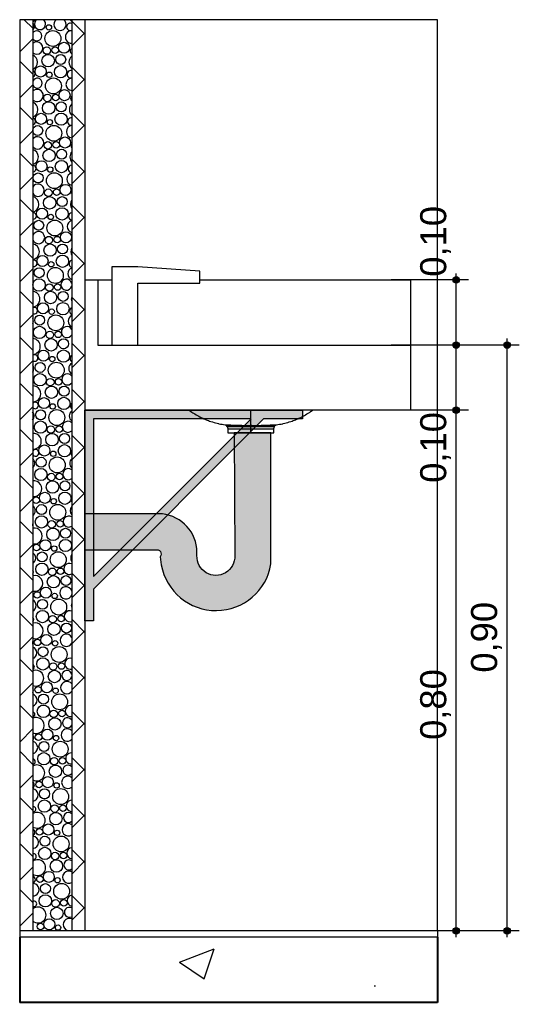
# Model space of a CAD drawing. Header units: metres. Extents: x -1.1 to 45.1, y -1 to 1.8.
# Drawn here: x 36.612 to 37.379, y -0.992 to 0.518 of the extents above; entities that cross this region are included whole.
import ezdxf

# ---------------------------------------------------------------- set-up
doc = ezdxf.new("R2010")
doc.units = ezdxf.units.M
doc.header["$MEASUREMENT"] = 0
for name, color, linetype, lineweight, true_color in [('01_BPC.180d Vista Bancada_21_COTAS EXECUTIVO.EXEC_Caneta_No__25', 7, 'Continuous', 13, 0x982312), ('01_BPC.180d Vista Bancada_21_LAJES.EST_Caneta_No__254', 7, 'Continuous', 0, 0xd1c9ad), ('01_BPC.180d Vista Bancada_21_LAJES.EST_Caneta_No__97', 7, 'Continuous', 13, 0x6b6b6b), ('01_BPC.180d Vista Bancada_21_LOUCAS-METAIS.ARQ_Caneta_No__13', 7, 'Continuous', 0, 0xaaaaaa), ('01_BPC.180d Vista Bancada_21_LOUCAS-METAIS.ARQ_Caneta_No__95', 7, 'Continuous', 0, 0xaeaeae), ('01_BPC.180d Vista Bancada_21_LOUCAS-METAIS.ARQ_Caneta_No__96', 7, 'Continuous', 0, 0xb6b6b6), ('01_BPC.180d Vista Bancada_21_PAREDE CONSTRUIR_Caneta_No__19', 7, 'Continuous', 0, 0xe9e9e9), ('01_BPC.180d Vista Bancada_21_PAREDE CONSTRUIR_Caneta_No__95', 7, 'Continuous', 0, 0xaeaeae), ('01_BPC.180d Vista Bancada_21_PAREDE CONSTRUIR_Caneta_No__96', 7, 'Continuous', 0, 0xb6b6b6)]:
    doc.layers.add(name, color=color, linetype=linetype, lineweight=lineweight, true_color=true_color)
for name, color, linetype, lineweight in [('01_BPC.180d Vista Bancada_21_LAJES.EST_Caneta_No__4', 7, 'Continuous', 25), ('01_BPC.180d Vista Bancada_21_LAJES.EST_Caneta_No__7', 7, 'Continuous', 13), ('01_BPC.180d Vista Bancada_21_PAREDE CONSTRUIR_Caneta_No__241', 7, 'Continuous', 13), ('01_BPC.180d Vista Bancada_21_PAREDE CONSTRUIR_Caneta_No__5', 7, 'Continuous', 20), ('01_BPC.180d Vista Bancada_21_PAREDE CONSTRUIR_Caneta_No__83', 84, 'Continuous', 0)]:
    doc.layers.add(name, color=color, linetype=linetype, lineweight=lineweight)
doc.layers.add('01_BPC.180d Vista Bancada_21_PAREDE CONSTRUIR', color=7, linetype='Continuous')
doc.styles.add('GENERATED_STYLE_1', font='arial.ttf')
pattern_1 = [(45, (-26.751964, -0.881777), (-0.03535534, 0.03535534), []), (135, (-26.751964, -0.881777), (0.03535534, 0.03535534), [])]
pattern_2 = [(45, (-26.75196, -0.38178), (-0.159099, 0.159099), [0, -0.15, 0, -0.225]), (110, (-26.25196, -0.38178), (0.2114308, 0.0769545), [0, -0.11, 0, -0.19])]
pattern_3 = [(50, (-26.75196, -0.88178), (-0.546554, 0.0478173), [0.05715, -0.62865]), (355, (-26.75196, -0.8818), (-0.1057303, 0.5731705), [0.04572, -0.5029218]), (100.4514, (-26.7064, -0.88576), (0.4408237, 0.5253533), [0.04857, -0.5342707]), (46.1842, (-26.75196, -0.7294), (-0.813237, 0.126127), [0.085725, -0.942975]), (96.6356, (-26.6842, -0.7399), (0.712212, 0.742278), [0.072855, -0.801407]), (351.1842, (-26.752, -0.7294), (0.712212, 0.742278), [0.06858, -0.754379]), (21, (-26.67576, -0.76748), (-0.4548432, 0.3067956), [0.05715, -0.62865]), (326, (-26.67576, -0.7675), (0.185406, 0.552564), [0.04572, -0.50292]), (71.4514, (-26.63786, -0.79304), (0.6402493, 0.2457683), [0.04857, -0.53427]), (37.5, (-26.75196, -0.88178), (0.0092658, 0.2536651), [0, -0.496824, 0, -0.51054, 0, -0.504825]), (7.5, (-26.75196, -0.88178), (0.200459, 0.3005417), [0, -0.291084, 0, -0.485394, 0, -0.192405]), (327.5, (-26.9219, -0.88178), (-0.4067718, 0.0171862), [0, -0.1905, 0, -0.59436, 0, -0.78867]), (317.5, (-26.9981, -0.88178), (0.4443875, 0.0762795), [0, -0.24765, 0, -0.394716, 0, -0.56007])]

# ---------------------------------------------------------------- blocks, each defined once
blk = doc.blocks.new('*X181', base_point=(29.6515, -15.2096))
at = {"layer": '01_BPC.180d Vista Bancada_21_PAREDE CONSTRUIR_Caneta_No__96', "color": 253, "linetype": 'Continuous', "lineweight": 0, "ltscale": 1000, "true_color": 0xb6b6b6}
for centre, radius in [((36.663, 0.4892), 0.0122), ((36.6568, 0.5063), 0.00414), ((36.6801, 0.475), 0.00851), ((36.6538, 0.4707), 0.00572), ((36.6666, 0.4714), 0.00501), ((36.6558, 0.4552), 0.00954), ((36.675, 0.457), 0.00767), ((36.6441, 0.4386), 0.00851), ((36.6748, 0.4381), 0.00946), ((36.6638, 0.4164), 0.0122), ((36.6575, 0.4335), 0.00414), ((36.6808, 0.4022), 0.00851), ((36.6546, 0.3979), 0.00572), ((36.6673, 0.3986), 0.00501), ((36.6565, 0.3824), 0.00954), ((36.6757, 0.3842), 0.00767), ((36.6448, 0.3658), 0.00851), ((36.6583, 0.3607), 0.00414), ((36.6755, 0.3653), 0.00946), ((36.6397, 0.3478), 0.00767), ((36.6645, 0.3436), 0.0122), ((36.6815, 0.3294), 0.00851), ((36.6572, 0.3096), 0.00954), ((36.6553, 0.3251), 0.00572), ((36.6681, 0.3258), 0.00501), ((36.6764, 0.3114), 0.00767), ((36.6762, 0.2925), 0.00946), ((36.6455, 0.293), 0.00851), ((36.659, 0.2879), 0.00414), ((36.6404, 0.275), 0.00767), ((36.6653, 0.2708), 0.0122), ((36.656, 0.2523), 0.00572), ((36.6688, 0.253), 0.00501), ((36.6823, 0.2566), 0.00851), ((36.658, 0.2368), 0.00954), ((36.6772, 0.2386), 0.00767), ((36.6463, 0.2202), 0.00851), ((36.677, 0.2197), 0.00946), ((36.6598, 0.2151), 0.00414), ((36.6412, 0.2022), 0.00767), ((36.666, 0.198), 0.0122), ((36.6568, 0.1795), 0.00572), ((36.6696, 0.1802), 0.00501), ((36.683, 0.1838), 0.00851), ((36.6587, 0.1641), 0.00954), ((36.6779, 0.1658), 0.00767), ((36.647, 0.1474), 0.00851), ((36.6777, 0.1469), 0.00946), ((36.6419, 0.1294), 0.00767), ((36.6668, 0.1252), 0.0122), ((36.6605, 0.1423), 0.00414), ((36.6417, 0.1105), 0.00946), ((36.6575, 0.1067), 0.00572), ((36.6703, 0.1074), 0.00501), ((36.6595, 0.0913), 0.00954), ((36.6787, 0.093), 0.00767), ((36.6478, 0.0746), 0.00851), ((36.6785, 0.0741), 0.00946), ((36.6427, 0.0566), 0.00767), ((36.6675, 0.0524), 0.0122), ((36.6612, 0.0695), 0.00414), ((36.6425, 0.0377), 0.00946), ((36.6583, 0.0339), 0.00572), ((36.671, 0.0346), 0.00501), ((36.6602, 0.0185), 0.00954), ((36.6794, 0.0202), 0.00767), ((36.6485, 0.0018), 0.00851), ((36.662, -0.0033), 0.00414), ((36.6792, 0.0013), 0.00946), ((36.6434, -0.0162), 0.00767), ((36.6682, -0.0204), 0.0122), ((36.6432, -0.0351), 0.00946), ((36.6609, -0.0543), 0.00954), ((36.659, -0.0389), 0.00572), ((36.6718, -0.0382), 0.00501), ((36.6802, -0.0526), 0.00767), ((36.6493, -0.071), 0.00851), ((36.6627, -0.0761), 0.00414), ((36.6799, -0.0715), 0.00946), ((36.6442, -0.089), 0.00767), ((36.669, -0.0932), 0.0122), ((36.6439, -0.1079), 0.00946), ((36.6617, -0.1271), 0.00954), ((36.6598, -0.1117), 0.00572), ((36.6725, -0.111), 0.00501), ((36.6809, -0.1254), 0.00767), ((36.65, -0.1438), 0.00851), ((36.6807, -0.1443), 0.00946), ((36.6635, -0.1489), 0.00414), ((36.6449, -0.1618), 0.00767), ((36.6697, -0.166), 0.0122), ((36.6447, -0.1807), 0.00946), ((36.6605, -0.1845), 0.00572), ((36.6733, -0.1838), 0.00501), ((36.6624, -0.1999), 0.00954), ((36.6816, -0.1982), 0.00767), ((36.6507, -0.2166), 0.00851), ((36.6814, -0.2171), 0.00946), ((36.6373, -0.2202), 0.00501), ((36.6642, -0.2217), 0.00414), ((36.6456, -0.2346), 0.00767), ((36.6705, -0.2388), 0.0122), ((36.6454, -0.2535), 0.00946), ((36.6612, -0.2573), 0.00572), ((36.674, -0.2566), 0.00501), ((36.6632, -0.2727), 0.00954), ((36.6824, -0.271), 0.00767), ((36.6515, -0.2894), 0.00851), ((36.6822, -0.2898), 0.00946), ((36.638, -0.293), 0.00501), ((36.6464, -0.3074), 0.00767), ((36.6712, -0.3116), 0.0122), ((36.665, -0.2945), 0.00414), ((36.6462, -0.3262), 0.00946), ((36.662, -0.3301), 0.00572), ((36.6747, -0.3294), 0.00501), ((36.6639, -0.3455), 0.00954), ((36.6831, -0.3438), 0.00767), ((36.6387, -0.3658), 0.00501), ((36.6522, -0.3622), 0.00851), ((36.6471, -0.3802), 0.00767), ((36.6719, -0.3844), 0.0122), ((36.6657, -0.3673), 0.00414), ((36.6469, -0.399), 0.00946), ((36.6627, -0.4029), 0.00572), ((36.6755, -0.4022), 0.00501), ((36.6647, -0.4183), 0.00954), ((36.6839, -0.4166), 0.00767), ((36.6395, -0.4386), 0.00501), ((36.653, -0.435), 0.00851), ((36.6664, -0.4401), 0.00414), ((36.6479, -0.453), 0.00767), ((36.6727, -0.4572), 0.0122), ((36.6477, -0.4718), 0.00946), ((36.6654, -0.4911), 0.00954), ((36.6635, -0.4757), 0.00572), ((36.6762, -0.475), 0.00501), ((36.6402, -0.5114), 0.00501), ((36.6537, -0.5078), 0.00851), ((36.6672, -0.5129), 0.00414), ((36.6486, -0.5258), 0.00767), ((36.6734, -0.53), 0.0122), ((36.6484, -0.5446), 0.00946), ((36.6642, -0.5485), 0.00572), ((36.677, -0.5478), 0.00501), ((36.6661, -0.5639), 0.00954), ((36.6544, -0.5806), 0.00851), ((36.641, -0.5842), 0.00501), ((36.6679, -0.5857), 0.00414), ((36.6493, -0.5986), 0.00767), ((36.6742, -0.6028), 0.0122), ((36.6491, -0.6174), 0.00946), ((36.6649, -0.6213), 0.00572), ((36.6777, -0.6206), 0.00501), ((36.6669, -0.6367), 0.00954), ((36.6552, -0.6534), 0.00851), ((36.6417, -0.657), 0.00501), ((36.6501, -0.6714), 0.00767), ((36.6749, -0.6756), 0.0122), ((36.6687, -0.6585), 0.00414), ((36.6499, -0.6902), 0.00946), ((36.6657, -0.6941), 0.00572), ((36.6785, -0.6934), 0.00501), ((36.6676, -0.7095), 0.00954), ((36.6425, -0.7298), 0.00501), ((36.6559, -0.7262), 0.00851), ((36.6508, -0.7442), 0.00767), ((36.6756, -0.7484), 0.0122), ((36.6694, -0.7313), 0.00414), ((36.6506, -0.763), 0.00946), ((36.6664, -0.7669), 0.00572), ((36.6792, -0.7662), 0.00501), ((36.6684, -0.7823), 0.00954), ((36.6432, -0.8026), 0.00501), ((36.6567, -0.799), 0.00851), ((36.6701, -0.8041), 0.00414), ((36.6516, -0.817), 0.00767), ((36.6764, -0.8212), 0.0122), ((36.6514, -0.8358), 0.00946), ((36.6691, -0.8551), 0.00954), ((36.6672, -0.8397), 0.00572), ((36.6799, -0.839), 0.00501), ((36.6439, -0.8753), 0.00501), ((36.6574, -0.8718), 0.00851), ((36.6709, -0.8769), 0.00414)]:
    blk.add_circle(centre, radius, dxfattribs=at)
for centre, radius, start, end in [((36.6263, 0.5256), 0.0122, 297.7124, 323.2334), ((36.6433, 0.5114), 0.00851, 126.3312, 53.669), ((36.674, 0.5109), 0.00946, 129.6091, 50.3911), ((36.699, 0.5256), 0.0122, 216.7668, 234.8497), ((36.6298, 0.5078), 0.00501, 295.3524, 64.6476), ((36.6382, 0.4934), 0.00767, 215.7379, 144.2621), ((36.6918, 0.4916), 0.00954, 88.5663, 271.4337), ((36.6898, 0.5071), 0.00572, 67.6831, 292.3169), ((36.638, 0.4745), 0.00946, 230.466, 129.534), ((36.6935, 0.4699), 0.00414, 111.9177, 248.0823), ((36.627, 0.4528), 0.0122, 293.8575, 66.1425), ((36.6998, 0.4528), 0.0122, 129.5159, 230.4841), ((36.6306, 0.435), 0.00501, 286.279, 73.721), ((36.6906, 0.4343), 0.00572, 75.5201, 284.4799), ((36.639, 0.4206), 0.00767, 204.72, 155.28), ((36.6925, 0.4188), 0.00954, 93.0208, 266.9792), ((36.6388, 0.4017), 0.00946, 224.3645, 135.6355), ((36.6943, 0.3971), 0.00414, 123.545, 236.455), ((36.6278, 0.38), 0.0122, 290.1143, 69.8857), ((36.7005, 0.38), 0.0122, 134.1758, 225.8242), ((36.6313, 0.3622), 0.00501, 277.611, 82.389), ((36.6913, 0.3615), 0.00572, 83.0877, 276.9123), ((36.6932, 0.346), 0.00954, 97.4937, 262.5063), ((36.6395, 0.3289), 0.00946, 217.5073, 142.4927), ((36.6285, 0.3072), 0.0122, 286.4588, 73.5412), ((36.695, 0.3243), 0.00414, 137.0467, 222.9533), ((36.7013, 0.3072), 0.0122, 139.2383, 220.7617), ((36.6321, 0.2894), 0.00501, 269.1163, 90.8837), ((36.692, 0.2887), 0.00572, 90.5351, 269.4649), ((36.694, 0.2732), 0.00954, 102.0131, 257.9869), ((36.6402, 0.2561), 0.00946, 209.3495, 150.6505), ((36.6293, 0.2344), 0.0122, 282.8709, 77.1291), ((36.6958, 0.2515), 0.00414, 155.6753, 204.3247), ((36.702, 0.2344), 0.0122, 144.8852, 215.1148), ((36.6328, 0.2166), 0.00501, 260.602, 99.398), ((36.6928, 0.2159), 0.00572, 97.9917, 262.0083), ((36.6947, 0.2004), 0.00954, 106.6098, 253.3902), ((36.641, 0.1833), 0.00946, 198.1919, 161.8081), ((36.63, 0.1616), 0.0122, 279.3338, 80.6662), ((36.7028, 0.1616), 0.0122, 151.4704, 208.5296), ((36.6336, 0.1438), 0.00501, 251.8709, 108.1291), ((36.6955, 0.1277), 0.00954, 111.3197, 248.6803), ((36.6935, 0.1431), 0.00572, 105.588, 254.412), ((36.6838, 0.111), 0.00851, 14.9187, 345.0813), ((36.6308, 0.0888), 0.0122, 275.8323, 84.1677), ((36.7035, 0.0888), 0.0122, 159.9076, 200.0924), ((36.6343, 0.071), 0.00501, 242.6756, 117.3244), ((36.6943, 0.0703), 0.00572, 113.4787, 246.5213), ((36.6962, 0.0549), 0.00954, 116.1862, 243.8138), ((36.6235, 0.0549), 0.00954, 333.3971, 26.6029), ((36.6845, 0.0382), 0.00851, 28.4588, 331.5412), ((36.6315, 0.016), 0.0122, 272.3525, 87.6475), ((36.635, -0.0018), 0.00501, 232.6345, 127.3655), ((36.695, -0.0025), 0.00572, 121.877, 238.123), ((36.6242, -0.0179), 0.00954, 324.7273, 35.2727), ((36.6969, -0.0179), 0.00954, 121.2657, 238.7343), ((36.6853, -0.0346), 0.00851, 37.6246, 322.3754), ((36.6322, -0.0568), 0.0122, 268.8814, 91.1186), ((36.6358, -0.0746), 0.00501, 220.9951, 139.0049), ((36.6958, -0.0753), 0.00572, 131.1313, 228.8687), ((36.6249, -0.0907), 0.00954, 317.6204, 42.3796), ((36.6977, -0.0907), 0.00954, 126.6357, 233.3643), ((36.686, -0.1074), 0.00851, 45.179, 314.821), ((36.633, -0.1296), 0.0122, 265.4062, 94.5938), ((36.6365, -0.1474), 0.00501, 205.4934, 154.5066), ((36.6965, -0.1481), 0.00572, 141.9503, 218.0497), ((36.6257, -0.1635), 0.00954, 311.3744, 48.6256), ((36.6984, -0.1635), 0.00954, 132.4109, 227.5891), ((36.6867, -0.1802), 0.00851, 51.8471, 308.1529), ((36.6337, -0.2024), 0.0122, 261.9139, 98.0861), ((36.6972, -0.2209), 0.00572, 156.5152, 203.4848), ((36.6264, -0.2363), 0.00954, 305.6801, 54.3199), ((36.6992, -0.2363), 0.00954, 138.7779, 221.2221), ((36.6282, -0.2581), 0.00414, 336.1687, 23.8313), ((36.6875, -0.253), 0.00851, 57.952, 302.048), ((36.6345, -0.2752), 0.0122, 258.3911, 101.6089), ((36.6272, -0.3091), 0.00954, 300.3673, 59.6327), ((36.6999, -0.3091), 0.00954, 146.0864, 213.9136), ((36.629, -0.3309), 0.00414, 317.3429, 42.6571), ((36.6882, -0.3258), 0.00851, 63.6728, 296.3272), ((36.6352, -0.348), 0.0122, 254.8231, 105.1769), ((36.6829, -0.3626), 0.00946, 16.3549, 343.6451), ((36.6279, -0.3819), 0.00954, 295.3295, 64.6705), ((36.689, -0.3986), 0.00851, 69.1229, 290.8771), ((36.7007, -0.3819), 0.00954, 155.1754, 204.8246), ((36.6297, -0.4037), 0.00414, 303.7868, 56.2132), ((36.6359, -0.4208), 0.0122, 251.1938, 108.8062), ((36.6267, -0.4393), 0.00572, 337.2505, 22.7495), ((36.6837, -0.4354), 0.00946, 28.2167, 331.7833), ((36.6287, -0.4547), 0.00954, 290.4937, 69.5063), ((36.6897, -0.4714), 0.00851, 74.3814, 285.6186), ((36.6304, -0.4765), 0.00414, 292.1348, 67.8652), ((36.6367, -0.4936), 0.0122, 247.4842, 112.5158), ((36.6846, -0.4894), 0.00767, 15.5008, 344.4992), ((36.6275, -0.5121), 0.00572, 322.4212, 37.5788), ((36.6844, -0.5082), 0.00946, 36.6021, 323.3979), ((36.6294, -0.5275), 0.00954, 285.8063, 74.1937), ((36.6904, -0.5442), 0.00851, 79.5079, 280.4921), ((36.6312, -0.5493), 0.00414, 281.3891, 78.6109), ((36.6374, -0.5664), 0.0122, 243.6721, 116.3279), ((36.6853, -0.5622), 0.00767, 29.8925, 330.1075), ((36.6851, -0.581), 0.00946, 43.5789, 316.4211), ((36.6282, -0.5849), 0.00572, 311.5157, 48.4843), ((36.6301, -0.6003), 0.00954, 281.2254, 78.7746), ((36.6319, -0.6221), 0.00414, 271.0402, 88.9598), ((36.6912, -0.617), 0.00851, 84.5506, 275.4494), ((36.6382, -0.6392), 0.0122, 239.7299, 120.2701), ((36.6861, -0.635), 0.00767, 39.6194, 320.3806), ((36.6859, -0.6538), 0.00946, 49.7552, 310.2448), ((36.6289, -0.6577), 0.00572, 302.2176, 57.7824), ((36.6309, -0.6731), 0.00954, 276.7161, 83.2839), ((36.6327, -0.6949), 0.00414, 260.7255, 99.2745), ((36.6919, -0.6898), 0.00851, 89.5511, 270.4489), ((36.6389, -0.712), 0.0122, 235.6223, 124.3777), ((36.6868, -0.7078), 0.00767, 47.652, 312.348), ((36.6866, -0.7266), 0.00946, 55.4111, 304.5889), ((36.6297, -0.7305), 0.00572, 293.7938, 66.2062), ((36.6316, -0.7459), 0.00954, 272.2484, 87.7516), ((36.6927, -0.7626), 0.00851, 94.5482, 265.4518), ((36.6334, -0.7677), 0.00414, 250.0938, 109.9062), ((36.6396, -0.7848), 0.0122, 231.302, 128.698), ((36.6876, -0.7806), 0.00767, 54.7625, 305.2375), ((36.6304, -0.8033), 0.00572, 285.888, 74.112), ((36.6874, -0.7994), 0.00946, 60.7045, 299.2955), ((36.6324, -0.8187), 0.00954, 267.7944, 92.2056), ((36.6934, -0.8354), 0.00851, 99.5803, 260.4197), ((36.6341, -0.8405), 0.00414, 238.6813, 121.3187), ((36.6404, -0.8576), 0.0122, 226.7026, 133.2974), ((36.6883, -0.8534), 0.00767, 61.2948, 298.7052), ((36.6881, -0.8722), 0.00946, 65.7358, 294.2642)]:
    blk.add_arc(centre, radius, start, end, dxfattribs=at)

msp = doc.modelspace()

# ---------------------------------------------------------------- hatches: boundary and pattern name
at = {"layer": '01_BPC.180d Vista Bancada_21_COTAS EXECUTIVO.EXEC_Caneta_No__25', "linetype": 'Continuous', "lineweight": 13, "true_color": 0x982312}
for points in [[(37.2774, 0.1182), (37.2778, 0.1163), (37.2789, 0.1147), (37.2805, 0.1136), (37.2824, 0.1132), (37.2844, 0.1136), (37.286, 0.1147), (37.2871, 0.1163), (37.2874, 0.1182), (37.2871, 0.1201), (37.286, 0.1218), (37.2844, 0.1228), (37.2824, 0.1232), (37.2805, 0.1228), (37.2789, 0.1218), (37.2778, 0.1201)], [(37.2774, 0.0182), (37.2778, 0.0163), (37.2789, 0.0147), (37.2805, 0.0136), (37.2824, 0.0132), (37.2844, 0.0136), (37.286, 0.0147), (37.2871, 0.0163), (37.2874, 0.0182), (37.2871, 0.0201), (37.286, 0.0218), (37.2844, 0.0228), (37.2824, 0.0232), (37.2805, 0.0228), (37.2789, 0.0218), (37.2778, 0.0201)], [(37.3555, 0.0182), (37.3558, 0.0163), (37.3569, 0.0147), (37.3585, 0.0136), (37.3605, 0.0132), (37.3624, 0.0136), (37.364, 0.0147), (37.3651, 0.0163), (37.3655, 0.0182), (37.3651, 0.0201), (37.364, 0.0218), (37.3624, 0.0228), (37.3605, 0.0232), (37.3585, 0.0228), (37.3569, 0.0218), (37.3558, 0.0201)], [(37.2774, -0.0818), (37.2778, -0.0837), (37.2789, -0.0853), (37.2805, -0.0864), (37.2824, -0.0868), (37.2844, -0.0864), (37.286, -0.0853), (37.2871, -0.0837), (37.2874, -0.0818), (37.2871, -0.0799), (37.286, -0.0782), (37.2844, -0.0772), (37.2824, -0.0768), (37.2805, -0.0772), (37.2789, -0.0782), (37.2778, -0.0799)], [(37.2774, -0.8818), (37.2778, -0.8837), (37.2789, -0.8853), (37.2805, -0.8864), (37.2824, -0.8868), (37.2844, -0.8864), (37.286, -0.8853), (37.2871, -0.8837), (37.2874, -0.8818), (37.2871, -0.8799), (37.286, -0.8782), (37.2844, -0.8772), (37.2824, -0.8768), (37.2805, -0.8772), (37.2789, -0.8782), (37.2778, -0.8799)], [(37.3555, -0.8818), (37.3558, -0.8837), (37.3569, -0.8853), (37.3585, -0.8864), (37.3605, -0.8868), (37.3624, -0.8864), (37.364, -0.8853), (37.3651, -0.8837), (37.3655, -0.8818), (37.3651, -0.8799), (37.364, -0.8782), (37.3624, -0.8772), (37.3605, -0.8768), (37.3585, -0.8772), (37.3569, -0.8782), (37.3558, -0.8799)]]:
    msp.add_hatch(color=24, dxfattribs=at).paths.add_polyline_path(points)
at = {"layer": '01_BPC.180d Vista Bancada_21_LAJES.EST_Caneta_No__254', "linetype": 'Continuous', "lineweight": 0, "true_color": 0xd1c9ad}
h = msp.add_hatch(dxfattribs=at)
h.set_pattern_fill('Haie_OD_0015', color=9, style=0, pattern_type=2)
h.set_pattern_definition(pattern_2)
h.paths.add_polyline_path([(36.712, -0.8818), (36.612, -0.8818), (36.612, -0.8918), (36.712, -0.8918)])
h = msp.add_hatch(dxfattribs=at)
h.set_pattern_fill('Haie_OD_0015', color=9, style=0, pattern_type=2)
h.set_pattern_definition(pattern_2)
h.paths.add_polyline_path([(36.712, -0.8818), (36.712, -0.8918), (37.2535, -0.8918), (37.2535, -0.8818)])
at = {"layer": '01_BPC.180d Vista Bancada_21_LAJES.EST_Caneta_No__97', "linetype": 'Continuous', "lineweight": 13, "true_color": 0x6b6b6b}
h = msp.add_hatch(dxfattribs=at)
h.set_pattern_fill('AR_CONC_0015', color=251, style=0, pattern_type=2)
h.set_pattern_definition(pattern_3)
h.paths.add_polyline_path([(36.612, -0.9918), (36.712, -0.9918), (36.712, -0.8918), (36.612, -0.8918)])
h = msp.add_hatch(dxfattribs=at)
h.set_pattern_fill('AR_CONC_0015', color=251, style=0, pattern_type=2)
h.set_pattern_definition(pattern_3)
h.paths.add_polyline_path([(36.712, -0.9918), (37.2535, -0.9918), (37.2535, -0.8918), (36.712, -0.8918)])
at = {"layer": '01_BPC.180d Vista Bancada_21_PAREDE CONSTRUIR_Caneta_No__19', "linetype": 'Continuous', "lineweight": 0, "true_color": 0x747474}
msp.add_hatch(color=8, dxfattribs=at).paths.add_polyline_path([(36.9979, -0.3181), (36.9979, -0.1168), (36.9415, -0.1165), (36.9422, -0.3054, -1.047804), (36.8842, -0.3054), (36.8842, -0.3, 0.37921), (36.8311, -0.2412), (36.8194, -0.2411), (36.712, -0.2411), (36.712, -0.2965), (36.8207, -0.2965, -0.731296), (36.8277, -0.307), (36.8294, -0.3195, 0.84251)])
at = {"layer": '01_BPC.180d Vista Bancada_21_PAREDE CONSTRUIR_Caneta_No__83', "linetype": 'Continuous', "lineweight": 0}
h = msp.add_hatch(dxfattribs=at)
h.set_pattern_fill('Placomur_0015', color=84, style=0, pattern_type=2)
h.set_pattern_definition(pattern_1)
h.paths.add_polyline_path([(36.612, 0.5182), (36.612, -0.8818), (36.632, -0.8818), (36.632, 0.5182)])
h = msp.add_hatch(dxfattribs=at)
h.set_pattern_fill('Placomur_0015', color=84, style=0, pattern_type=2)
h.set_pattern_definition(pattern_1)
h.paths.add_polyline_path([(36.692, 0.5182), (36.692, -0.8818), (36.712, -0.8818), (36.712, 0.5182)])
at = {"layer": '01_BPC.180d Vista Bancada_21_PAREDE CONSTRUIR_Caneta_No__95', "linetype": 'Continuous', "lineweight": 0, "true_color": 0x797979}
h = msp.add_hatch(color=8, dxfattribs=at)
h.paths.add_polyline_path([(36.712, -0.0954), (36.712, -0.4054), (36.7252, -0.4054), (36.7252, -0.3567), (36.9866, -0.0954), (37.0465, -0.0954), (37.0465, -0.0818), (36.712, -0.0818)])
h.paths.add_polyline_path([(36.7252, -0.0954), (36.9673, -0.0954), (36.7252, -0.3375)], flags=0)

# ---------------------------------------------------------------- linework, layer by layer
at = {"layer": '01_BPC.180d Vista Bancada_21_COTAS EXECUTIVO.EXEC_Caneta_No__25', "color": 24, "linetype": 'Continuous', "lineweight": 13, "ltscale": 1000, "true_color": 0x982312}
for p, q in [((37.2824, 0.1232), (37.2824, 0.1282)), ((37.2774, 0.1182), (37.1824, 0.1182)), ((37.2824, 0.0232), (37.2824, 0.1132)), ((37.3012, 0.1182), (37.2874, 0.1182)), ((37.2774, 0.0182), (37.1824, 0.0182)), ((37.3555, 0.0182), (37.2605, 0.0182)), ((37.3012, 0.0182), (37.2874, 0.0182)), ((37.3605, 0.0232), (37.3605, 0.0282)), ((37.3792, 0.0182), (37.3655, 0.0182)), ((37.2824, -0.0768), (37.2824, 0.0132)), ((37.3605, -0.8768), (37.3605, 0.0132)), ((37.2774, -0.0818), (37.1824, -0.0818)), ((37.2824, -0.8768), (37.2824, -0.0868)), ((37.3012, -0.0818), (37.2874, -0.0818)), ((37.2774, -0.8818), (37.1824, -0.8818)), ((37.3555, -0.8818), (37.2605, -0.8818)), ((37.2824, -0.8918), (37.2824, -0.8868)), ((37.3012, -0.8818), (37.2874, -0.8818)), ((37.3605, -0.8918), (37.3605, -0.8868)), ((37.3792, -0.8818), (37.3655, -0.8818))]:
    msp.add_line(p, q, dxfattribs=at)
for centre in [(37.2824, 0.1182), (37.2824, 0.0182), (37.3605, 0.0182), (37.2824, -0.0818), (37.2824, -0.8818), (37.3605, -0.8818)]:
    msp.add_circle(centre, 0.005, dxfattribs=at)
at = {"layer": '01_BPC.180d Vista Bancada_21_LAJES.EST_Caneta_No__4', "color": 7, "linetype": 'Continuous', "lineweight": 25, "ltscale": 1000}
for p, q in [((36.612, -0.8918), (36.612, -0.9918)), ((37.2535, -0.8918), (37.2535, -0.9918)), ((36.712, -0.9918), (36.612, -0.9918)), ((37.2535, -0.9918), (36.712, -0.9918))]:
    msp.add_line(p, q, dxfattribs=at)
at = {"layer": '01_BPC.180d Vista Bancada_21_LAJES.EST_Caneta_No__7', "color": 7, "linetype": 'Continuous', "lineweight": 13, "ltscale": 1000}
for p, q in [((36.612, -0.8818), (36.612, -0.8918)), ((37.2535, -0.8818), (36.712, -0.8818)), ((37.2535, -0.8818), (37.2535, -0.8918)), ((36.712, -0.8918), (36.612, -0.8918)), ((37.2535, -0.8918), (36.712, -0.8918))]:
    msp.add_line(p, q, dxfattribs=at)
at = {"layer": '01_BPC.180d Vista Bancada_21_LAJES.EST_Caneta_No__7', "color": 7, "linetype": 'Continuous', "lineweight": 13, "ltscale": 1000, "flags": 128}
msp.add_lwpolyline([(36.712, -0.8818), (36.692, -0.8818), (36.632, -0.8818), (36.612, -0.8818)], dxfattribs=at)
at = {"layer": '01_BPC.180d Vista Bancada_21_LOUCAS-METAIS.ARQ_Caneta_No__13', "color": 253, "linetype": 'Continuous', "lineweight": 0, "ltscale": 1000, "true_color": 0xaaaaaa}
for p, q in [((36.712, 0.1182), (36.732, 0.1182)), ((36.732, 0.1182), (36.732, 0.0182)), ((36.732, 0.0182), (37.212, 0.0182)), ((37.212, 0.0182), (37.212, -0.0818)), ((37.212, -0.0818), (36.712, -0.0818))]:
    msp.add_line(p, q, dxfattribs=at)
at = {"layer": '01_BPC.180d Vista Bancada_21_LOUCAS-METAIS.ARQ_Caneta_No__95', "color": 253, "linetype": 'Continuous', "lineweight": 0, "ltscale": 1000, "true_color": 0xaeaeae}
for p, q in [((36.732, 0.1182), (36.7536, 0.1182)), ((36.8886, 0.1182), (37.212, 0.1182)), ((37.212, 0.1182), (37.212, 0.0182)), ((36.872, -0.0818), (36.872, -0.0818)), ((36.872, -0.0818), (36.872, -0.0818)), ((36.8761, -0.0847), (36.8761, -0.0847)), ((36.8761, -0.0847), (36.8761, -0.0847)), ((36.878, -0.086), (36.878, -0.086)), ((36.878, -0.086), (36.878, -0.086)), ((36.88, -0.0872), (36.88, -0.0872)), ((36.88, -0.0872), (36.88, -0.0872)), ((36.8808, -0.0877), (36.8808, -0.0877)), ((36.8808, -0.0877), (36.8808, -0.0877)), ((36.8829, -0.089), (36.8829, -0.089)), ((36.8829, -0.089), (36.8829, -0.089)), ((36.885, -0.0902), (36.885, -0.0902)), ((36.885, -0.0902), (36.885, -0.0902)), ((36.8871, -0.0913), (36.8871, -0.0913)), ((36.8871, -0.0913), (36.8871, -0.0913)), ((36.8892, -0.0924), (36.8892, -0.0924)), ((36.8892, -0.0924), (36.8892, -0.0924)), ((36.8915, -0.0936), (36.8915, -0.0936)), ((36.8915, -0.0936), (36.8915, -0.0936)), ((36.8932, -0.0943), (36.8932, -0.0943)), ((36.8932, -0.0943), (36.8932, -0.0943)), ((36.8949, -0.0951), (36.8949, -0.0951)), ((36.8949, -0.0951), (36.8949, -0.0951)), ((36.8965, -0.0958), (36.8965, -0.0958)), ((36.8965, -0.0958), (36.8965, -0.0958)), ((36.8982, -0.0965), (36.8982, -0.0965)), ((36.8982, -0.0965), (36.8982, -0.0965)), ((36.9, -0.0972), (36.9, -0.0972)), ((36.9, -0.0972), (36.9, -0.0972)), ((36.9017, -0.0979), (36.9017, -0.0979)), ((36.9017, -0.0979), (36.9017, -0.0979)), ((36.9035, -0.0985), (36.9035, -0.0985)), ((36.9035, -0.0985), (36.9035, -0.0985)), ((36.9053, -0.0991), (36.9053, -0.0991)), ((36.9053, -0.0991), (36.9053, -0.0991)), ((36.9079, -0.1), (36.9079, -0.1)), ((36.9079, -0.1), (36.9079, -0.1)), ((36.9104, -0.1007), (36.9104, -0.1007)), ((36.9104, -0.1007), (36.9104, -0.1007)), ((36.9129, -0.1014), (36.9129, -0.1014)), ((36.9129, -0.1014), (36.9129, -0.1014)), ((36.915, -0.1019), (36.915, -0.1019)), ((36.915, -0.1019), (36.915, -0.1019)), ((36.9171, -0.1024), (36.9171, -0.1024)), ((36.9171, -0.1024), (36.9171, -0.1024)), ((36.9179, -0.1026), (36.9179, -0.1026)), ((36.9179, -0.1026), (36.9179, -0.1026)), ((36.9203, -0.1031), (36.9203, -0.1031)), ((36.9203, -0.1031), (36.9203, -0.1031)), ((36.9227, -0.1036), (36.9227, -0.1036)), ((36.9227, -0.1036), (36.9227, -0.1036)), ((36.9252, -0.104), (36.9252, -0.104)), ((36.9252, -0.104), (36.9252, -0.104)), ((36.9277, -0.1043), (36.9277, -0.1043)), ((36.9277, -0.1043), (36.9277, -0.1043)), ((36.928, -0.1044), (36.9279, -0.1044)), ((36.928, -0.1044), (36.9279, -0.1044)), ((36.928, -0.1044), (36.928, -0.1044)), ((36.928, -0.1044), (36.928, -0.1044)), ((36.9281, -0.1045), (36.9281, -0.1045)), ((36.9281, -0.1045), (36.9281, -0.1045))]:
    msp.add_line(p, q, dxfattribs=at)
at = {"layer": '01_BPC.180d Vista Bancada_21_LOUCAS-METAIS.ARQ_Caneta_No__96', "color": 253, "linetype": 'Continuous', "lineweight": 0, "ltscale": 1000, "true_color": 0xb6b6b6}
for p, q in [((36.7936, 0.1382), (36.7536, 0.1382)), ((36.7536, 0.1382), (36.7536, 0.0182)), ((36.8886, 0.1316), (36.7936, 0.1382)), ((36.8886, 0.1132), (36.8886, 0.1316)), ((36.7936, 0.0182), (36.7936, 0.1132)), ((36.7936, 0.1132), (36.8886, 0.1132)), ((36.8722, -0.0819), (36.872, -0.0818)), ((36.8722, -0.0819), (36.8741, -0.0833)), ((36.8741, -0.0833), (36.8727, -0.0823)), ((36.8741, -0.0833), (36.8741, -0.0833)), ((36.8741, -0.0833), (36.8743, -0.0834)), ((36.8743, -0.0834), (36.8761, -0.0847)), ((36.8743, -0.0834), (36.8743, -0.0834)), ((36.8761, -0.0847), (36.878, -0.086)), ((36.878, -0.086), (36.88, -0.0872)), ((36.88, -0.0872), (36.8808, -0.0877)), ((36.8808, -0.0877), (36.8829, -0.089)), ((36.8829, -0.089), (36.885, -0.0902)), ((36.885, -0.0902), (36.8871, -0.0913)), ((36.9669, -0.082), (36.9669, -0.0818)), ((36.9669, -0.0831), (36.9669, -0.082)), ((36.9669, -0.0841), (36.9669, -0.0831)), ((36.9669, -0.0852), (36.9669, -0.0841)), ((36.9669, -0.0863), (36.9669, -0.0852)), ((36.9669, -0.0874), (36.9669, -0.0863)), ((36.9669, -0.0885), (36.9669, -0.0874)), ((36.9669, -0.0886), (36.9669, -0.0885)), ((36.9669, -0.0895), (36.9669, -0.0886)), ((36.9669, -0.0905), (36.9669, -0.0895)), ((36.9669, -0.0914), (36.9669, -0.0905)), ((37.0471, -0.0912), (37.0491, -0.09)), ((37.0491, -0.09), (37.0511, -0.0889)), ((37.0511, -0.0889), (37.0531, -0.0877)), ((37.0531, -0.0877), (37.0539, -0.0872)), ((37.0539, -0.0872), (37.0559, -0.086)), ((37.0559, -0.086), (37.0578, -0.0847)), ((37.0578, -0.0847), (37.0588, -0.084)), ((37.0588, -0.084), (37.0598, -0.0833)), ((37.0598, -0.0833), (37.0617, -0.0819)), ((37.0617, -0.0819), (37.0619, -0.0818)), ((36.8871, -0.0913), (36.8887, -0.0921)), ((36.8871, -0.0913), (36.8892, -0.0924)), ((36.8887, -0.0921), (36.8919, -0.0937)), ((36.8892, -0.0924), (36.8915, -0.0936)), ((36.8915, -0.0936), (36.8932, -0.0943)), ((36.8932, -0.0943), (36.8949, -0.0951)), ((36.8949, -0.0951), (36.8965, -0.0958)), ((36.8965, -0.0958), (36.8982, -0.0965)), ((36.8982, -0.0965), (36.9, -0.0972)), ((36.9, -0.0972), (36.9017, -0.0979)), ((36.9017, -0.0979), (36.9035, -0.0985)), ((36.9035, -0.0985), (36.9053, -0.0991)), ((36.9053, -0.0991), (36.9079, -0.1)), ((36.9079, -0.1), (36.9104, -0.1007)), ((36.9104, -0.1007), (36.9129, -0.1014)), ((36.9129, -0.1014), (36.915, -0.1019)), ((36.915, -0.1019), (36.9171, -0.1024)), ((36.9171, -0.1024), (36.9179, -0.1026)), ((36.9179, -0.1026), (36.9203, -0.1031)), ((36.9203, -0.1031), (36.9227, -0.1036)), ((36.9228, -0.1036), (36.9227, -0.1036)), ((36.9227, -0.1036), (36.9252, -0.104)), ((36.9252, -0.104), (36.9277, -0.1043)), ((36.9277, -0.1043), (36.928, -0.1043)), ((36.9277, -0.1043), (36.9279, -0.1044)), ((36.9279, -0.1044), (36.928, -0.1044)), ((36.928, -0.1043), (36.9286, -0.1044)), ((36.928, -0.1044), (36.9281, -0.1045)), ((36.928, -0.1044), (36.9283, -0.1046)), ((36.9283, -0.1046), (36.9284, -0.1047)), ((36.9284, -0.1047), (36.9287, -0.1047)), ((36.9284, -0.1047), (36.9287, -0.1051)), ((36.9286, -0.1044), (36.9292, -0.1044)), ((36.9287, -0.1047), (36.9297, -0.1047)), ((36.9287, -0.1051), (36.9291, -0.1055)), ((36.9291, -0.1055), (36.9294, -0.106)), ((36.9292, -0.1044), (36.93, -0.1044)), ((36.9297, -0.1047), (36.9314, -0.1048)), ((36.93, -0.1044), (36.931, -0.1045)), ((36.931, -0.1045), (36.9321, -0.1045)), ((36.9314, -0.1048), (36.9337, -0.1049)), ((36.9321, -0.1045), (36.9334, -0.1045)), ((36.9334, -0.1045), (36.9348, -0.1046)), ((36.9337, -0.1049), (36.9365, -0.105)), ((36.9348, -0.1046), (36.9364, -0.1046)), ((36.9364, -0.1046), (36.9381, -0.1047)), ((36.9365, -0.105), (36.9398, -0.1051)), ((36.9381, -0.1047), (36.9394, -0.1047)), ((36.9394, -0.1047), (36.9419, -0.1048)), ((36.9398, -0.1051), (36.9436, -0.1052)), ((36.9419, -0.1048), (36.9446, -0.1049)), ((36.9436, -0.1052), (36.9478, -0.1053)), ((36.9446, -0.1049), (36.9475, -0.1049)), ((36.9475, -0.1049), (36.9505, -0.105)), ((36.9478, -0.1053), (36.9523, -0.1054)), ((36.9499, -0.105), (36.9561, -0.1052)), ((36.9505, -0.105), (36.9533, -0.1051)), ((36.9523, -0.1054), (36.957, -0.1056)), ((36.9533, -0.1051), (36.9553, -0.1052)), ((36.9561, -0.1052), (36.9624, -0.1053)), ((36.957, -0.1056), (36.9619, -0.1057)), ((36.9619, -0.1057), (36.9669, -0.1057)), ((36.9624, -0.1053), (36.9669, -0.1054)), ((36.9669, -0.0923), (36.9669, -0.0914)), ((36.9669, -0.094), (36.9669, -0.0923)), ((36.9669, -0.0956), (36.9669, -0.094)), ((36.9669, -0.0957), (36.9669, -0.0956)), ((36.9669, -0.096), (36.9669, -0.0957)), ((36.9669, -0.0969), (36.9669, -0.096)), ((36.9669, -0.0978), (36.9669, -0.0969)), ((36.9669, -0.0986), (36.9669, -0.0978)), ((36.9669, -0.0994), (36.9669, -0.0986)), ((36.9669, -0.1002), (36.9669, -0.0994)), ((36.9669, -0.1009), (36.9669, -0.1002)), ((36.9669, -0.1015), (36.9669, -0.1009)), ((36.9669, -0.1021), (36.9669, -0.1015)), ((36.9669, -0.1024), (36.9669, -0.1021)), ((36.9669, -0.1032), (36.9669, -0.1024)), ((36.9669, -0.1036), (36.9669, -0.1032)), ((36.9669, -0.1036), (36.9669, -0.104)), ((36.9669, -0.1044), (36.9669, -0.104)), ((36.9669, -0.1047), (36.9669, -0.1044)), ((36.9669, -0.105), (36.9669, -0.1047)), ((36.9669, -0.1052), (36.9669, -0.105)), ((36.9669, -0.1053), (36.9669, -0.1052)), ((36.9669, -0.1052), (36.9669, -0.1053)), ((36.9669, -0.1054), (36.9669, -0.1053)), ((36.9669, -0.1054), (36.9714, -0.1053)), ((36.9669, -0.1054), (36.9669, -0.1054)), ((36.9669, -0.1055), (36.9669, -0.1054)), ((36.9669, -0.1056), (36.9669, -0.1055)), ((36.9669, -0.1057), (36.9669, -0.1056)), ((36.9669, -0.1059), (36.9669, -0.1057)), ((36.9669, -0.1057), (36.9719, -0.1057)), ((36.9714, -0.1053), (36.9778, -0.1052)), ((36.9719, -0.1057), (36.9769, -0.1056)), ((36.9769, -0.1056), (36.9816, -0.1054)), ((36.9778, -0.1052), (36.979, -0.1052)), ((36.979, -0.1052), (36.9827, -0.1051)), ((36.9816, -0.1054), (36.9861, -0.1053)), ((36.9827, -0.1051), (36.9859, -0.105)), ((36.9859, -0.105), (36.989, -0.1049)), ((36.9861, -0.1053), (36.9902, -0.1052)), ((36.989, -0.1049), (36.9919, -0.1048)), ((36.9902, -0.1052), (36.994, -0.1051)), ((36.9919, -0.1048), (36.9945, -0.1047)), ((36.994, -0.1051), (36.9974, -0.105)), ((36.9945, -0.1047), (36.9967, -0.1046)), ((36.9967, -0.1046), (36.9987, -0.1046)), ((36.9974, -0.105), (37.0002, -0.1049)), ((36.9987, -0.1046), (37.0005, -0.1045)), ((36.9998, -0.1054), (36.9993, -0.1061)), ((37.0055, -0.1047), (36.9998, -0.1054)), ((37.0025, -0.1048), (36.9998, -0.1054)), ((37.0002, -0.1049), (37.0025, -0.1048)), ((37.0005, -0.1045), (37.0021, -0.1045)), ((37.0021, -0.1045), (37.003, -0.1044)), ((37.0025, -0.1048), (37.0041, -0.1047)), ((37.003, -0.1044), (37.0038, -0.1044)), ((37.0038, -0.1044), (37.0045, -0.1044)), ((37.0041, -0.1047), (37.0052, -0.1047)), ((37.0045, -0.1044), (37.0051, -0.1044)), ((37.0051, -0.1044), (37.0059, -0.1043)), ((37.0052, -0.1047), (37.0055, -0.1047)), ((37.0055, -0.1047), (37.0056, -0.1046)), ((37.0056, -0.1046), (37.0057, -0.1045)), ((37.0057, -0.1045), (37.0059, -0.1044)), ((37.0059, -0.1044), (37.006, -0.1044)), ((37.006, -0.1044), (37.0062, -0.1043)), ((37.0062, -0.1043), (37.0086, -0.104)), ((37.0062, -0.1043), (37.0062, -0.1043)), ((37.0086, -0.104), (37.0111, -0.1036)), ((37.0112, -0.1036), (37.0111, -0.1036)), ((37.0112, -0.1036), (37.0136, -0.1031)), ((37.0112, -0.1036), (37.0112, -0.1036)), ((37.0136, -0.1031), (37.016, -0.1026)), ((37.016, -0.1026), (37.0167, -0.1024)), ((37.0167, -0.1024), (37.0189, -0.1019)), ((37.0189, -0.1019), (37.021, -0.1014)), ((37.021, -0.1014), (37.0235, -0.1007)), ((37.0235, -0.1007), (37.026, -0.1)), ((37.026, -0.1), (37.0286, -0.0991)), ((37.0286, -0.0991), (37.0304, -0.0985)), ((37.0304, -0.0985), (37.0321, -0.0979)), ((37.0321, -0.0979), (37.0339, -0.0972)), ((37.0339, -0.0972), (37.0357, -0.0965)), ((37.0357, -0.0965), (37.0373, -0.0958)), ((37.0373, -0.0958), (37.039, -0.0951)), ((37.039, -0.0951), (37.0407, -0.0943)), ((37.0407, -0.0943), (37.0423, -0.0936)), ((37.0423, -0.0936), (37.0446, -0.0924)), ((37.0446, -0.0924), (37.045, -0.0922)), ((37.045, -0.0922), (37.0471, -0.0912)), ((36.9294, -0.106), (36.9298, -0.1064)), ((36.9298, -0.1064), (36.9301, -0.1068)), ((36.9301, -0.1068), (36.9319, -0.1068)), ((36.9301, -0.1068), (36.9306, -0.1075)), ((36.9306, -0.1075), (36.931, -0.1082)), ((36.931, -0.1082), (36.9312, -0.1089)), ((36.9312, -0.1089), (36.9314, -0.1097)), ((36.9314, -0.1097), (36.9314, -0.1104)), ((36.9314, -0.1104), (36.9319, -0.1104)), ((36.9314, -0.1104), (36.9314, -0.1168)), ((36.9314, -0.1168), (36.9319, -0.1168)), ((36.9319, -0.1068), (36.9372, -0.1068)), ((36.9319, -0.1104), (36.9332, -0.1104)), ((36.9319, -0.1168), (36.9332, -0.1168)), ((36.9332, -0.1104), (36.9353, -0.1104)), ((36.9332, -0.1168), (36.9353, -0.1168)), ((36.9353, -0.1104), (36.9382, -0.1104)), ((36.9353, -0.1168), (36.9382, -0.1168)), ((36.9372, -0.1068), (36.9453, -0.1068)), ((36.9382, -0.1104), (36.9418, -0.1104)), ((36.9382, -0.1168), (36.9418, -0.1168)), ((36.9418, -0.1104), (36.9461, -0.1104)), ((36.9418, -0.1168), (36.9461, -0.1168)), ((36.9453, -0.1068), (36.9556, -0.1068)), ((36.9461, -0.1104), (36.9508, -0.1104)), ((36.9461, -0.1168), (36.9508, -0.1168)), ((36.9508, -0.1104), (36.956, -0.1104)), ((36.9508, -0.1168), (36.956, -0.1168)), ((36.9556, -0.1068), (36.9669, -0.1068)), ((36.956, -0.1104), (36.9614, -0.1104)), ((36.956, -0.1168), (36.9614, -0.1168)), ((36.9614, -0.1104), (36.9669, -0.1104)), ((36.9614, -0.1168), (36.9669, -0.1168)), ((36.9669, -0.1061), (36.9669, -0.1059)), ((36.9669, -0.1064), (36.9669, -0.1061)), ((36.9669, -0.1066), (36.9669, -0.1064)), ((36.9669, -0.1068), (36.9669, -0.1066)), ((36.9669, -0.1075), (36.9669, -0.1068)), ((36.9669, -0.1068), (36.9783, -0.1068)), ((36.9669, -0.1082), (36.9669, -0.1075)), ((36.9669, -0.1089), (36.9669, -0.1082)), ((36.9669, -0.1097), (36.9669, -0.1089)), ((36.9669, -0.1104), (36.9669, -0.1097)), ((36.9669, -0.1104), (36.9725, -0.1104)), ((36.9669, -0.1168), (36.9669, -0.1104)), ((36.9669, -0.1168), (36.9725, -0.1168)), ((36.9725, -0.1104), (36.9779, -0.1104)), ((36.9725, -0.1168), (36.9779, -0.1168)), ((36.9779, -0.1104), (36.9831, -0.1104)), ((36.9779, -0.1168), (36.9831, -0.1168)), ((36.9783, -0.1068), (36.9886, -0.1068)), ((36.9831, -0.1104), (36.9878, -0.1104)), ((36.9831, -0.1168), (36.9878, -0.1168)), ((36.9878, -0.1104), (36.992, -0.1104)), ((36.9878, -0.1168), (36.992, -0.1168)), ((36.9886, -0.1068), (36.9967, -0.1068)), ((36.992, -0.1104), (36.9957, -0.1104)), ((36.992, -0.1168), (36.9957, -0.1168)), ((36.9957, -0.1104), (36.9986, -0.1104)), ((36.9957, -0.1168), (36.9986, -0.1168)), ((36.9967, -0.1068), (37.0019, -0.1068)), ((36.9986, -0.1104), (37.0007, -0.1104)), ((36.9986, -0.1168), (37.0007, -0.1168)), ((37.0037, -0.1068), (36.9993, -0.1061)), ((37.0007, -0.1104), (37.002, -0.1104)), ((37.0007, -0.1168), (37.002, -0.1168)), ((37.0019, -0.1068), (37.0037, -0.1068)), ((37.002, -0.1104), (37.0024, -0.1104)), ((37.002, -0.1168), (37.0024, -0.1168)), ((37.0024, -0.1104), (37.0025, -0.1097)), ((37.0024, -0.1168), (37.0024, -0.1104)), ((37.0025, -0.1097), (37.0027, -0.1089)), ((37.0027, -0.1089), (37.0029, -0.1082)), ((37.0029, -0.1082), (37.0033, -0.1075)), ((37.0033, -0.1075), (37.0037, -0.1068))]:
    msp.add_line(p, q, dxfattribs=at)
at = {"layer": '01_BPC.180d Vista Bancada_21_PAREDE CONSTRUIR_Caneta_No__241', "color": 7, "linetype": 'Continuous', "lineweight": 13, "ltscale": 1000}
for p, q in [((36.612, 0.5182), (36.612, -0.7818)), ((36.632, 0.5182), (36.632, -0.8818)), ((36.692, 0.5182), (36.692, -0.8818)), ((36.712, 0.5182), (36.712, -0.8818)), ((36.612, -0.7818), (36.612, -0.8818))]:
    msp.add_line(p, q, dxfattribs=at)
at = {"layer": '01_BPC.180d Vista Bancada_21_PAREDE CONSTRUIR_Caneta_No__241', "color": 7, "linetype": 'Continuous', "lineweight": 13, "ltscale": 1000, "flags": 128}
msp.add_lwpolyline([(36.712, 0.5182), (36.692, 0.5182), (36.632, 0.5182), (36.612, 0.5182)], dxfattribs=at)
at = {"layer": '01_BPC.180d Vista Bancada_21_PAREDE CONSTRUIR_Caneta_No__5', "color": 7, "linetype": 'Continuous', "lineweight": 20, "ltscale": 1000, "flags": 128}
for points in [[(36.712, -0.0954), (36.712, -0.0818), (37.0465, -0.0818), (37.0465, -0.0954), (36.9866, -0.0954), (36.7252, -0.3567), (36.7252, -0.4054), (36.712, -0.4054)], [(36.7252, -0.0954), (36.7252, -0.3375), (36.9673, -0.0954)]]:
    msp.add_lwpolyline(points, close=True, dxfattribs=at)
msp.add_lwpolyline([(36.9979, -0.3181), (36.9979, -0.1168), (36.9415, -0.1165), (36.9422, -0.3054, -1.047804), (36.8842, -0.3054), (36.8842, -0.3, 0.37921), (36.8311, -0.2412), (36.8194, -0.2411), (36.712, -0.2411), (36.712, -0.2965), (36.8207, -0.2965, -0.731296), (36.8277, -0.307), (36.8294, -0.3195, 0.84251)], format="xyb", close=True, dxfattribs=at)
at = {"layer": '01_BPC.180d Vista Bancada_21_PAREDE CONSTRUIR_Caneta_No__95', "color": 253, "linetype": 'Continuous', "lineweight": 0, "ltscale": 1000, "true_color": 0xaeaeae}
for p, q in [((37.2535, 0.5182), (36.712, 0.5182)), ((37.2535, -0.8818), (37.2535, 0.5182))]:
    msp.add_line(p, q, dxfattribs=at)

# ---------------------------------------------------------------- block references
at = {"layer": '01_BPC.180d Vista Bancada_21_PAREDE CONSTRUIR', "color": 64, "linetype": 'Continuous', "lineweight": 0, "ltscale": 1000, "true_color": 0x80aa00}
msp.add_blockref('*X181', (29.6515, -15.2096), dxfattribs=at)

# ---------------------------------------------------------------- texts
at = {"layer": '01_BPC.180d Vista Bancada_21_COTAS EXECUTIVO.EXEC_Caneta_No__25', "color": 24, "linetype": 'Continuous', "lineweight": 13, "true_color": 0x982312, "char_height": 0.04, "width": 0.106768, "attachment_point": 7, "rotation": 90, "style": 'GENERATED_STYLE_1'}
for s, insert in [('\\A1;{\\pql;\\fArial|b0|i0|c0|p0;\\W1.000000;0,10}', (37.2744, 0.1232)), ('\\A1;{\\pql;\\fArial|b0|i0|c0|p0;\\W1.000000;0,10}', (37.2744, -0.1935)), ('\\A1;{\\pql;\\fArial|b0|i0|c0|p0;\\W1.000000;0,90}', (37.3525, -0.4852)), ('\\A1;{\\pql;\\fArial|b0|i0|c0|p0;\\W1.000000;0,80}', (37.2744, -0.5885))]:
    msp.add_mtext(s, dxfattribs=dict(at, insert=insert))

doc.saveas('drawing.dxf')
